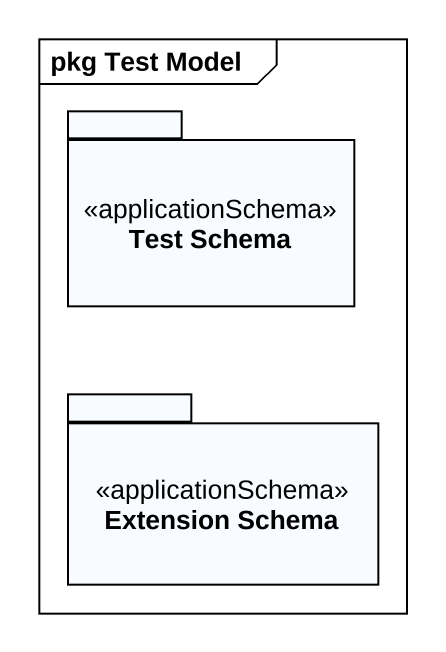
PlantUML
@startuml
mainframe pkg Test Model
package "Test Schema" as Test_Schema <<applicationSchema>> {
}
package "Extension Schema" as Extension_Schema <<applicationSchema>> {
}
@enduml
